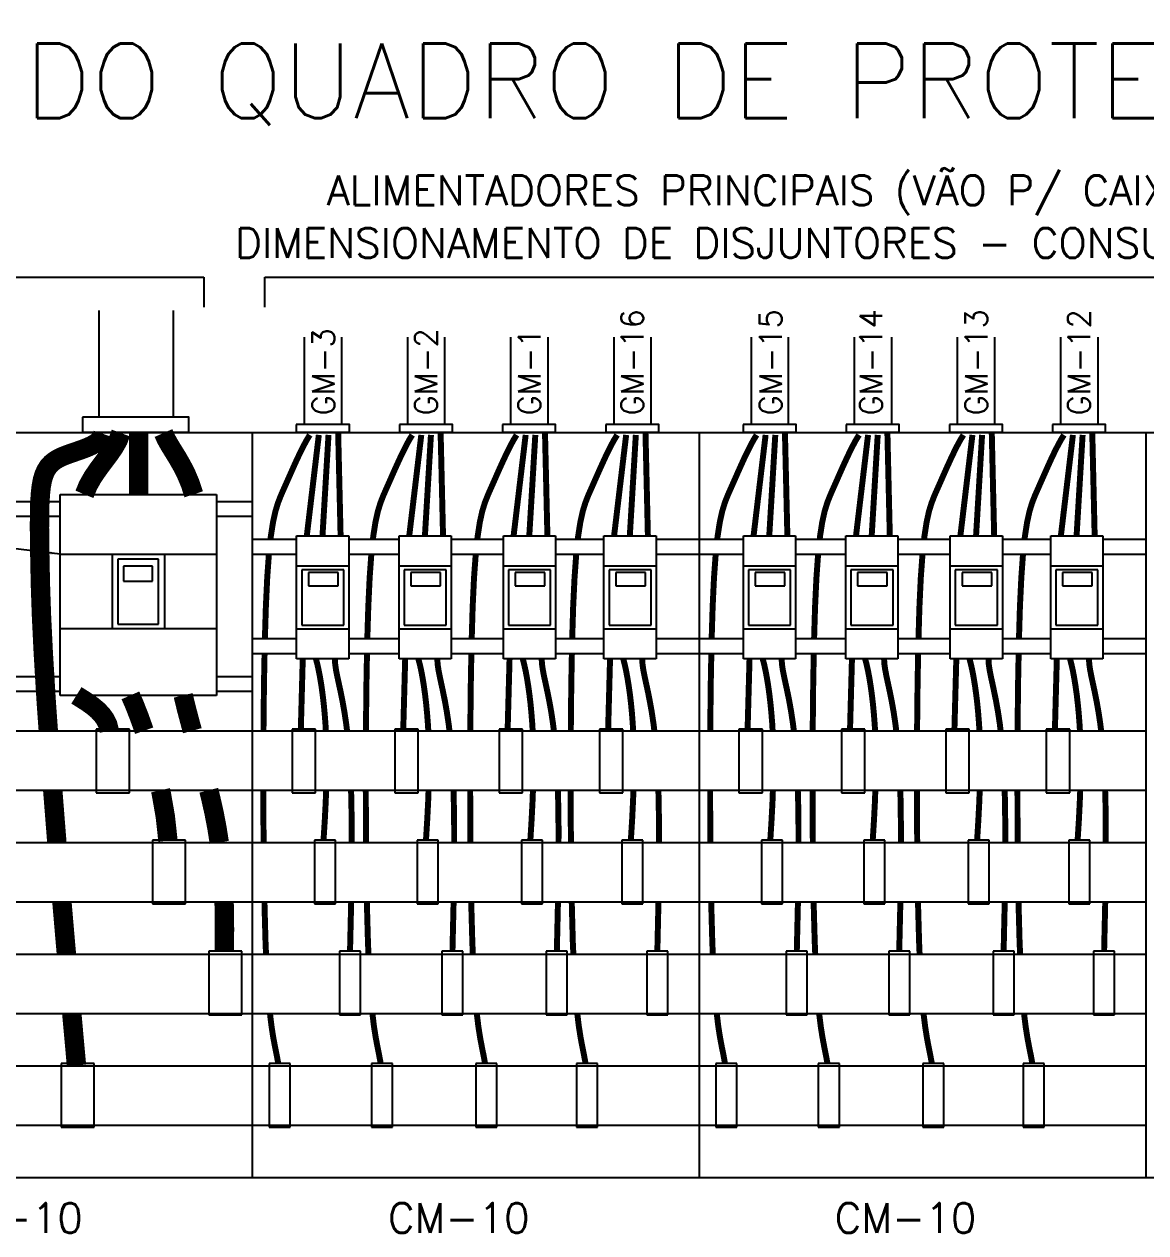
# Model space of a CAD drawing. Extents: x 0 to 15.6, y -12 to -6.1.
# Drawn here: x 6.163 to 9.929, y -10.148 to -6.089 of the extents above; entities that cross this region are included whole.
import ezdxf

# ---------------------------------------------------------------- set-up
doc = ezdxf.new("R2010")
doc.units = 0
doc.header["$LTSCALE"] = 0.5
doc.header["$MEASUREMENT"] = 0
doc.layers.add('DETALHES', color=4, linetype='CONTINUOUS')
doc.styles.add('ROMANS', font='romans')
doc.dimstyles.new('TEXTO', dxfattribs={"dimtxt": 0.1, "dimasz": 0.1, "dimexe": 0.18, "dimexo": 0.0625, "dimgap": 0.05, "dimtad": 1, "dimtih": 1, "dimtoh": 1, "dimdec": 4, "dimzin": 0, "dimtxsty": 'ROMANS', "dimcen": 0.09, "dimclrd": 1, "dimclre": 1, "dimclrt": 3, "dimazin": 3, "dimtfac": 1, "dimtdec": 4, "dimtofl": 0, "dimtmove": 0, "dimatfit": 3, "dimtolj": 1, "dimtzin": 0})

msp = doc.modelspace()

# ---------------------------------------------------------------- linework, layer by layer
at = {"layer": 'DETALHES', "color": 1}
for p, q in [((2.5121, -6.938), (6.7658, -6.938)), ((6.7658, -6.938), (6.7658, -7.0387)), ((6.9706, -6.938), (12.8789, -6.938)), ((6.9706, -7.0387), (6.9706, -6.938))]:
    msp.add_line(p, q, dxfattribs=at)
at = {"layer": 'DETALHES', "color": 2}
for p, q in [((6.4145, -7.4081), (6.4145, -7.05)), ((6.6645, -7.4081), (6.6645, -7.05)), ((7.1043, -7.4332), (7.1043, -7.1395)), ((7.2293, -7.4332), (7.2293, -7.1395)), ((7.4506, -7.4332), (7.4506, -7.1395)), ((7.5756, -7.4332), (7.5756, -7.1395)), ((7.7968, -7.4332), (7.7968, -7.1395)), ((7.9218, -7.4332), (7.9218, -7.1395)), ((8.1431, -7.4332), (8.1431, -7.1395)), ((8.2681, -7.4332), (8.2681, -7.1395)), ((8.6043, -7.4332), (8.6043, -7.1395)), ((8.7293, -7.4332), (8.7293, -7.1395)), ((8.9506, -7.4332), (8.9506, -7.1395)), ((9.0756, -7.4332), (9.0756, -7.1395)), ((9.2968, -7.4332), (9.2968, -7.1395)), ((9.4218, -7.4332), (9.4218, -7.1395)), ((9.6431, -7.4332), (9.6431, -7.1395)), ((9.7681, -7.4332), (9.7681, -7.1395)), ((6.0586, -7.6913), (6.2836, -7.6913)), ((6.8086, -7.6913), (6.9286, -7.6913)), ((6.0586, -7.7413), (6.2836, -7.7413)), ((6.8086, -7.7413), (6.9286, -7.7413)), ((6.9286, -7.8186), (7.0776, -7.8186)), ((7.2526, -7.8186), (7.4215, -7.8186)), ((7.5965, -7.8186), (7.7719, -7.8186)), ((7.9469, -7.8186), (8.1094, -7.8186)), ((8.2844, -7.8186), (8.4286, -7.8186)), ((8.4286, -7.8186), (8.5776, -7.8186)), ((8.7526, -7.8186), (8.9215, -7.8186)), ((9.0965, -7.8186), (9.2719, -7.8186)), ((9.4469, -7.8186), (9.6094, -7.8186)), ((9.7844, -7.8186), (9.9286, -7.8186)), ((6.2836, -7.8686), (6.8086, -7.8686)), ((6.4586, -7.8686), (6.4586, -8.1186)), ((6.6336, -7.8686), (6.6336, -8.1186)), ((6.9286, -7.8686), (7.0776, -7.8686)), ((7.2526, -7.8686), (7.4215, -7.8686)), ((7.5965, -7.8686), (7.7719, -7.8686)), ((7.9469, -7.8686), (8.1094, -7.8686)), ((8.2844, -7.8686), (8.4286, -7.8686)), ((8.4286, -7.8686), (8.5776, -7.8686)), ((8.7526, -7.8686), (8.9215, -7.8686)), ((9.0965, -7.8686), (9.2719, -7.8686)), ((9.4469, -7.8686), (9.6094, -7.8686)), ((9.7844, -7.8686), (9.9286, -7.8686)), ((6.4769, -7.8853), (6.4769, -8.1037)), ((6.6136, -7.8853), (6.4769, -7.8853)), ((6.4964, -7.9087), (6.4964, -7.9594)), ((6.5941, -7.9087), (6.4964, -7.9087)), ((6.5941, -7.9594), (6.5941, -7.9087)), ((6.6136, -8.1037), (6.6136, -7.8853)), ((7.0776, -7.9074), (7.2526, -7.9074)), ((7.4215, -7.9074), (7.5965, -7.9074)), ((7.7719, -7.9074), (7.9469, -7.9074)), ((8.1094, -7.9074), (8.2844, -7.9074)), ((8.5776, -7.9074), (8.7526, -7.9074)), ((8.9215, -7.9074), (9.0965, -7.9074)), ((9.2719, -7.9074), (9.4469, -7.9074)), ((9.6094, -7.9074), (9.7844, -7.9074)), ((7.0947, -7.9208), (7.0947, -8.1067)), ((7.2361, -7.9208), (7.0947, -7.9208)), ((7.1172, -7.9304), (7.1172, -7.9753)), ((7.2168, -7.9304), (7.1172, -7.9304)), ((7.2168, -7.9753), (7.2168, -7.9304)), ((7.2361, -8.1067), (7.2361, -7.9208)), ((7.58, -7.9208), (7.4386, -7.9208)), ((7.4386, -7.9208), (7.4386, -8.1067)), ((7.5607, -7.9304), (7.4611, -7.9304)), ((7.4611, -7.9304), (7.4611, -7.9753)), ((7.5607, -7.9753), (7.5607, -7.9304)), ((7.58, -8.1067), (7.58, -7.9208)), ((7.9304, -7.9208), (7.789, -7.9208)), ((7.789, -7.9208), (7.789, -8.1067)), ((7.9111, -7.9304), (7.8115, -7.9304)), ((7.8115, -7.9304), (7.8115, -7.9753)), ((7.9111, -7.9753), (7.9111, -7.9304)), ((7.9304, -8.1067), (7.9304, -7.9208)), ((8.2678, -7.9208), (8.1265, -7.9208)), ((8.1265, -7.9208), (8.1265, -8.1067)), ((8.2486, -7.9304), (8.149, -7.9304)), ((8.149, -7.9304), (8.149, -7.9753)), ((8.2486, -7.9753), (8.2486, -7.9304)), ((8.2678, -8.1067), (8.2678, -7.9208)), ((8.5947, -7.9208), (8.5947, -8.1067)), ((8.7361, -7.9208), (8.5947, -7.9208)), ((8.6172, -7.9304), (8.6172, -7.9753)), ((8.7168, -7.9304), (8.6172, -7.9304)), ((8.7168, -7.9753), (8.7168, -7.9304)), ((8.7361, -8.1067), (8.7361, -7.9208)), ((8.9386, -7.9208), (8.9386, -8.1067)), ((9.08, -7.9208), (8.9386, -7.9208)), ((8.9611, -7.9304), (8.9611, -7.9753)), ((9.0607, -7.9304), (8.9611, -7.9304)), ((9.0607, -7.9753), (9.0607, -7.9304)), ((9.08, -8.1067), (9.08, -7.9208)), ((9.289, -7.9208), (9.289, -8.1067)), ((9.4304, -7.9208), (9.289, -7.9208)), ((9.3115, -7.9304), (9.3115, -7.9753)), ((9.4111, -7.9304), (9.3115, -7.9304)), ((9.4111, -7.9753), (9.4111, -7.9304)), ((9.4304, -8.1067), (9.4304, -7.9208)), ((9.7678, -7.9208), (9.6265, -7.9208)), ((9.6265, -7.9208), (9.6265, -8.1067)), ((9.7486, -7.9304), (9.649, -7.9304)), ((9.649, -7.9304), (9.649, -7.9753)), ((9.7486, -7.9753), (9.7486, -7.9304)), ((9.7678, -8.1067), (9.7678, -7.9208)), ((6.4964, -7.9594), (6.5941, -7.9594)), ((7.1172, -7.9753), (7.2168, -7.9753)), ((7.4611, -7.9753), (7.5607, -7.9753)), ((7.8115, -7.9753), (7.9111, -7.9753)), ((8.149, -7.9753), (8.2486, -7.9753)), ((8.6172, -7.9753), (8.7168, -7.9753)), ((8.9611, -7.9753), (9.0607, -7.9753)), ((9.3115, -7.9753), (9.4111, -7.9753)), ((9.649, -7.9753), (9.7486, -7.9753)), ((6.4769, -8.1037), (6.6136, -8.1037)), ((7.0947, -8.1067), (7.2361, -8.1067)), ((7.4386, -8.1067), (7.58, -8.1067)), ((7.789, -8.1067), (7.9304, -8.1067)), ((8.1265, -8.1067), (8.2678, -8.1067)), ((8.5947, -8.1067), (8.7361, -8.1067)), ((8.9386, -8.1067), (9.08, -8.1067)), ((9.289, -8.1067), (9.4304, -8.1067)), ((9.6265, -8.1067), (9.7678, -8.1067)), ((6.2836, -8.1186), (6.8086, -8.1186)), ((6.9286, -8.1516), (7.0776, -8.1516)), ((7.2526, -8.1199), (7.0776, -8.1199)), ((7.2526, -8.1516), (7.4215, -8.1516)), ((7.5965, -8.1199), (7.4215, -8.1199)), ((7.5965, -8.1516), (7.7719, -8.1516)), ((7.9469, -8.1199), (7.7719, -8.1199)), ((7.9469, -8.1516), (8.1094, -8.1516)), ((8.2844, -8.1199), (8.1094, -8.1199)), ((8.2844, -8.1516), (8.4286, -8.1516)), ((8.4286, -8.1516), (8.5776, -8.1516)), ((8.7526, -8.1199), (8.5776, -8.1199)), ((8.7526, -8.1516), (8.9215, -8.1516)), ((9.0965, -8.1199), (8.9215, -8.1199)), ((9.0965, -8.1516), (9.2719, -8.1516)), ((9.4469, -8.1199), (9.2719, -8.1199)), ((9.4469, -8.1516), (9.6094, -8.1516)), ((9.7844, -8.1199), (9.6094, -8.1199)), ((9.7844, -8.1516), (9.9286, -8.1516)), ((6.9286, -8.2016), (7.0776, -8.2016)), ((7.2526, -8.2016), (7.4215, -8.2016)), ((7.5965, -8.2016), (7.7719, -8.2016)), ((7.9469, -8.2016), (8.1094, -8.2016)), ((8.2844, -8.2016), (8.4286, -8.2016)), ((8.4286, -8.2016), (8.5776, -8.2016)), ((8.7526, -8.2016), (8.9215, -8.2016)), ((9.0965, -8.2016), (9.2719, -8.2016)), ((9.4469, -8.2016), (9.6094, -8.2016)), ((9.7844, -8.2016), (9.9286, -8.2016)), ((6.0586, -8.2789), (6.2836, -8.2789)), ((6.8086, -8.2789), (6.9286, -8.2789)), ((6.0586, -8.3289), (6.2836, -8.3289)), ((6.8086, -8.3289), (6.9286, -8.3289)), ((5.4286, -8.4614), (6.9286, -8.4614)), ((6.9286, -8.4614), (8.4286, -8.4614)), ((8.4286, -8.4614), (9.9286, -8.4614)), ((5.4286, -8.6614), (6.9286, -8.6614)), ((6.9286, -8.6614), (8.4286, -8.6614)), ((8.4286, -8.6614), (9.9286, -8.6614)), ((5.4286, -8.8364), (6.9286, -8.8364)), ((6.9286, -8.8364), (8.4286, -8.8364)), ((8.4286, -8.8364), (9.9286, -8.8364)), ((5.4286, -9.0364), (6.9286, -9.0364)), ((6.9286, -9.0364), (8.4286, -9.0364)), ((8.4286, -9.0364), (9.9286, -9.0364)), ((5.4286, -9.2114), (6.9286, -9.2114)), ((6.9286, -9.2114), (8.4286, -9.2114)), ((8.4286, -9.2114), (9.9286, -9.2114)), ((5.4286, -9.4114), (6.9286, -9.4114)), ((6.9286, -9.4114), (8.4286, -9.4114)), ((8.4286, -9.4114), (9.9286, -9.4114)), ((5.4286, -9.5864), (6.9286, -9.5864)), ((6.9286, -9.5864), (8.4286, -9.5864)), ((8.4286, -9.5864), (9.9286, -9.5864)), ((5.4286, -9.7864), (6.9286, -9.7864)), ((6.9286, -9.7864), (8.4286, -9.7864)), ((8.4286, -9.7864), (9.9286, -9.7864))]:
    msp.add_line(p, q, dxfattribs=at)
at = {"layer": 'DETALHES', "color": 4}
for p, q in [((12.9286, -7.4614), (3.9286, -7.4614)), ((6.9286, -7.4614), (6.9286, -9.9614)), ((8.4286, -7.4614), (8.4286, -9.9614)), ((9.9286, -7.4614), (9.9286, -9.9614)), ((6.2836, -7.6686), (6.8086, -7.6686)), ((6.2836, -8.3436), (6.2836, -7.6686)), ((6.8086, -7.6686), (6.8086, -8.3436)), ((7.0776, -8.2199), (7.0776, -7.8074)), ((7.0776, -7.8074), (7.2526, -7.8074)), ((7.2526, -7.8074), (7.2526, -8.2199)), ((7.4215, -7.8074), (7.5965, -7.8074)), ((7.4215, -8.2199), (7.4215, -7.8074)), ((7.5965, -7.8074), (7.5965, -8.2199)), ((7.7719, -7.8074), (7.9469, -7.8074)), ((7.7719, -8.2199), (7.7719, -7.8074)), ((7.9469, -7.8074), (7.9469, -8.2199)), ((8.1094, -7.8074), (8.2844, -7.8074)), ((8.1094, -8.2199), (8.1094, -7.8074)), ((8.2844, -7.8074), (8.2844, -8.2199)), ((8.5776, -7.8074), (8.7526, -7.8074)), ((8.5776, -8.2199), (8.5776, -7.8074)), ((8.7526, -7.8074), (8.7526, -8.2199)), ((8.9215, -8.2199), (8.9215, -7.8074)), ((8.9215, -7.8074), (9.0965, -7.8074)), ((9.0965, -7.8074), (9.0965, -8.2199)), ((9.2719, -8.2199), (9.2719, -7.8074)), ((9.2719, -7.8074), (9.4469, -7.8074)), ((9.4469, -7.8074), (9.4469, -8.2199)), ((9.6094, -7.8074), (9.7844, -7.8074)), ((9.6094, -8.2199), (9.6094, -7.8074)), ((9.7844, -7.8074), (9.7844, -8.2199)), ((7.2526, -8.2199), (7.0776, -8.2199)), ((7.5965, -8.2199), (7.4215, -8.2199)), ((7.9469, -8.2199), (7.7719, -8.2199)), ((8.2844, -8.2199), (8.1094, -8.2199)), ((8.7526, -8.2199), (8.5776, -8.2199)), ((9.0965, -8.2199), (8.9215, -8.2199)), ((9.4469, -8.2199), (9.2719, -8.2199)), ((9.7844, -8.2199), (9.6094, -8.2199)), ((6.8086, -8.3436), (6.2836, -8.3436)), ((6.5159, -8.456), (6.4047, -8.456)), ((6.4047, -8.456), (6.4047, -8.6698)), ((6.5159, -8.6698), (6.5159, -8.456)), ((7.0627, -8.456), (7.0627, -8.6698)), ((7.1414, -8.456), (7.0627, -8.456)), ((7.1414, -8.6698), (7.1414, -8.456)), ((7.4854, -8.456), (7.4067, -8.456)), ((7.4067, -8.456), (7.4067, -8.6698)), ((7.4854, -8.6698), (7.4854, -8.456)), ((7.7571, -8.456), (7.7571, -8.6698)), ((7.8358, -8.456), (7.7571, -8.456)), ((7.8358, -8.6698), (7.8358, -8.456)), ((8.0945, -8.456), (8.0945, -8.6698)), ((8.1732, -8.456), (8.0945, -8.456)), ((8.1732, -8.6698), (8.1732, -8.456)), ((8.5627, -8.456), (8.5627, -8.6698)), ((8.6414, -8.456), (8.5627, -8.456)), ((8.6414, -8.6698), (8.6414, -8.456)), ((8.9854, -8.456), (8.9067, -8.456)), ((8.9067, -8.456), (8.9067, -8.6698)), ((8.9854, -8.6698), (8.9854, -8.456)), ((9.3358, -8.456), (9.2571, -8.456)), ((9.2571, -8.456), (9.2571, -8.6698)), ((9.3358, -8.6698), (9.3358, -8.456)), ((9.6732, -8.456), (9.5945, -8.456)), ((9.5945, -8.456), (9.5945, -8.6698)), ((9.6732, -8.6698), (9.6732, -8.456)), ((6.4047, -8.6698), (6.5159, -8.6698)), ((7.0627, -8.6698), (7.1414, -8.6698)), ((7.4067, -8.6698), (7.4854, -8.6698)), ((7.7571, -8.6698), (7.8358, -8.6698)), ((8.0945, -8.6698), (8.1732, -8.6698)), ((8.5627, -8.6698), (8.6414, -8.6698)), ((8.9067, -8.6698), (8.9854, -8.6698)), ((9.2571, -8.6698), (9.3358, -8.6698)), ((9.5945, -8.6698), (9.6732, -8.6698)), ((6.7049, -8.8288), (6.5937, -8.8288)), ((6.5937, -8.8288), (6.5937, -9.0426)), ((6.7049, -9.0426), (6.7049, -8.8288)), ((7.138, -8.8288), (7.138, -9.0426)), ((7.2086, -8.8288), (7.138, -8.8288)), ((7.2086, -9.0426), (7.2086, -8.8288)), ((7.4819, -8.8288), (7.4819, -9.0426)), ((7.5525, -8.8288), (7.4819, -8.8288)), ((7.5525, -9.0426), (7.5525, -8.8288)), ((7.9029, -8.8288), (7.8323, -8.8288)), ((7.8323, -8.8288), (7.8323, -9.0426)), ((7.9029, -9.0426), (7.9029, -8.8288)), ((8.1698, -8.8288), (8.1698, -9.0426)), ((8.2404, -8.8288), (8.1698, -8.8288)), ((8.2404, -9.0426), (8.2404, -8.8288)), ((8.638, -8.8288), (8.638, -9.0426)), ((8.7086, -8.8288), (8.638, -8.8288)), ((8.7086, -9.0426), (8.7086, -8.8288)), ((8.9819, -8.8288), (8.9819, -9.0426)), ((9.0525, -8.8288), (8.9819, -8.8288)), ((9.0525, -9.0426), (9.0525, -8.8288)), ((9.4029, -8.8288), (9.3323, -8.8288)), ((9.3323, -8.8288), (9.3323, -9.0426)), ((9.4029, -9.0426), (9.4029, -8.8288)), ((9.7404, -8.8288), (9.6698, -8.8288)), ((9.6698, -8.8288), (9.6698, -9.0426)), ((9.7404, -9.0426), (9.7404, -8.8288)), ((6.5937, -9.0426), (6.7049, -9.0426)), ((7.138, -9.0426), (7.2086, -9.0426)), ((7.4819, -9.0426), (7.5525, -9.0426)), ((7.8323, -9.0426), (7.9029, -9.0426)), ((8.1698, -9.0426), (8.2404, -9.0426)), ((8.638, -9.0426), (8.7086, -9.0426)), ((8.9819, -9.0426), (9.0525, -9.0426)), ((9.3323, -9.0426), (9.4029, -9.0426)), ((9.6698, -9.0426), (9.7404, -9.0426)), ((6.8939, -9.2016), (6.7827, -9.2016)), ((6.7827, -9.2016), (6.7827, -9.4154)), ((6.8939, -9.4154), (6.8939, -9.2016)), ((7.292, -9.2016), (7.2214, -9.2016)), ((7.2214, -9.2016), (7.2214, -9.4154)), ((7.292, -9.4154), (7.292, -9.2016)), ((7.6359, -9.2016), (7.5653, -9.2016)), ((7.5653, -9.2016), (7.5653, -9.4154)), ((7.6359, -9.4154), (7.6359, -9.2016)), ((7.9863, -9.2016), (7.9157, -9.2016)), ((7.9157, -9.2016), (7.9157, -9.4154)), ((7.9863, -9.4154), (7.9863, -9.2016)), ((8.3238, -9.2016), (8.2532, -9.2016)), ((8.2532, -9.2016), (8.2532, -9.4154)), ((8.3238, -9.4154), (8.3238, -9.2016)), ((8.792, -9.2016), (8.7214, -9.2016)), ((8.7214, -9.2016), (8.7214, -9.4154)), ((8.792, -9.4154), (8.792, -9.2016)), ((9.1359, -9.2016), (9.0653, -9.2016)), ((9.0653, -9.2016), (9.0653, -9.4154)), ((9.1359, -9.4154), (9.1359, -9.2016)), ((9.4863, -9.2016), (9.4157, -9.2016)), ((9.4157, -9.2016), (9.4157, -9.4154)), ((9.4863, -9.4154), (9.4863, -9.2016)), ((9.8238, -9.2016), (9.7532, -9.2016)), ((9.7532, -9.2016), (9.7532, -9.4154)), ((9.8238, -9.4154), (9.8238, -9.2016)), ((6.7827, -9.4154), (6.8939, -9.4154)), ((7.2214, -9.4154), (7.292, -9.4154)), ((7.5653, -9.4154), (7.6359, -9.4154)), ((7.9157, -9.4154), (7.9863, -9.4154)), ((8.2532, -9.4154), (8.3238, -9.4154)), ((8.7214, -9.4154), (8.792, -9.4154)), ((9.0653, -9.4154), (9.1359, -9.4154)), ((9.4157, -9.4154), (9.4863, -9.4154)), ((9.7532, -9.4154), (9.8238, -9.4154)), ((6.2865, -9.5791), (6.2865, -9.7929)), ((6.3977, -9.5791), (6.2865, -9.5791)), ((6.3977, -9.7929), (6.3977, -9.5791)), ((7.0558, -9.5791), (6.9852, -9.5791)), ((6.9852, -9.5791), (6.9852, -9.7929)), ((7.0558, -9.7929), (7.0558, -9.5791)), ((7.3997, -9.5791), (7.3291, -9.5791)), ((7.3291, -9.5791), (7.3291, -9.7929)), ((7.3997, -9.7929), (7.3997, -9.5791)), ((7.7502, -9.5791), (7.6796, -9.5791)), ((7.6796, -9.5791), (7.6796, -9.7929)), ((7.7502, -9.7929), (7.7502, -9.5791)), ((8.0876, -9.5791), (8.017, -9.5791)), ((8.017, -9.5791), (8.017, -9.7929)), ((8.0876, -9.7929), (8.0876, -9.5791)), ((8.5558, -9.5791), (8.4852, -9.5791)), ((8.4852, -9.5791), (8.4852, -9.7929)), ((8.5558, -9.7929), (8.5558, -9.5791)), ((8.8291, -9.5791), (8.8291, -9.7929)), ((8.8997, -9.5791), (8.8291, -9.5791)), ((8.8997, -9.7929), (8.8997, -9.5791)), ((9.1796, -9.5791), (9.1796, -9.7929)), ((9.2502, -9.5791), (9.1796, -9.5791)), ((9.2502, -9.7929), (9.2502, -9.5791)), ((9.517, -9.5791), (9.517, -9.7929)), ((9.5876, -9.5791), (9.517, -9.5791)), ((9.5876, -9.7929), (9.5876, -9.5791)), ((6.2865, -9.7929), (6.3977, -9.7929)), ((6.9852, -9.7929), (7.0558, -9.7929)), ((7.3291, -9.7929), (7.3997, -9.7929)), ((7.6796, -9.7929), (7.7502, -9.7929)), ((8.017, -9.7929), (8.0876, -9.7929)), ((8.4852, -9.7929), (8.5558, -9.7929)), ((8.8291, -9.7929), (8.8997, -9.7929)), ((9.1796, -9.7929), (9.2502, -9.7929)), ((9.517, -9.7929), (9.5876, -9.7929)), ((3.9286, -9.9614), (12.9286, -9.9614))]:
    msp.add_line(p, q, dxfattribs=at)
at = {"layer": 'DETALHES', "color": 2}
for points in [[(6.359, -7.4081), (6.359, -7.4583), (6.7152, -7.4583), (6.7152, -7.4081)], [(7.0765, -7.4332), (7.0765, -7.4583), (7.2546, -7.4583), (7.2546, -7.4332)], [(7.4228, -7.4332), (7.4228, -7.4583), (7.6009, -7.4583), (7.6009, -7.4332)], [(7.769, -7.4332), (7.769, -7.4583), (7.9471, -7.4583), (7.9471, -7.4332)], [(8.1153, -7.4332), (8.1153, -7.4583), (8.2934, -7.4583), (8.2934, -7.4332)], [(8.5765, -7.4332), (8.5765, -7.4583), (8.7546, -7.4583), (8.7546, -7.4332)], [(8.9228, -7.4332), (8.9228, -7.4583), (9.1009, -7.4583), (9.1009, -7.4332)], [(9.269, -7.4332), (9.269, -7.4583), (9.4471, -7.4583), (9.4471, -7.4332)], [(9.6153, -7.4332), (9.6153, -7.4583), (9.7934, -7.4583), (9.7934, -7.4332)]]:
    msp.add_lwpolyline(points, close=True, dxfattribs=at)
for points, const_width in [([(6.4272, -7.4645), (6.4232, -7.4762), (6.415, -7.4865), (6.4033, -7.4957), (6.3889, -7.5038), (6.3726, -7.511), (6.3553, -7.5176), (6.3376, -7.5237), (6.3205, -7.5296), (6.3045, -7.5353), (6.2898, -7.5412), (6.2764, -7.5477), (6.2644, -7.5551), (6.2537, -7.5638), (6.2443, -7.5741), (6.2363, -7.5864), (6.2296, -7.6011), (6.2243, -7.6185), (6.2203, -7.6396), (6.2173, -7.6654), (6.2154, -7.6969), (6.2144, -7.7351), (6.2142, -7.7811), (6.2147, -7.8358), (6.2158, -7.9003), (6.2175, -7.9768), (6.2208, -8.0734), (6.2269, -8.199), (6.2368, -8.363), (6.2438, -8.4614)], 0.065), ([(6.4873, -7.4617), (6.4782, -7.4862), (6.4647, -7.5101), (6.4483, -7.5339), (6.4301, -7.5581), (6.4114, -7.5832), (6.3934, -7.6094), (6.3775, -7.6375), (6.365, -7.6676)], 0.065), ([(6.5467, -7.4617), (6.5467, -7.6676)], 0.065), ([(6.6306, -7.4617), (6.6388, -7.4804), (6.6498, -7.5003), (6.6629, -7.5217), (6.6773, -7.545), (6.6922, -7.5709), (6.7067, -7.5996), (6.7203, -7.6317), (6.7319, -7.6676)], 0.065), ([(6.9898, -7.8186), (6.9909, -7.8085), (6.9983, -7.7611), (7.0064, -7.7245), (7.0152, -7.6957), (7.0247, -7.6714), (7.0348, -7.6486), (7.0454, -7.6248), (7.0563, -7.6), (7.0675, -7.5749), (7.0787, -7.5502), (7.09, -7.5265), (7.101, -7.5045), (7.1117, -7.4848), (7.1219, -7.4682)], 0.02), ([(7.1116, -7.808), (7.1521, -7.468)], 0.02), ([(7.1643, -7.808), (7.1846, -7.468)], 0.02), ([(7.2252, -7.808), (7.217, -7.4599)], 0.02), ([(7.3338, -7.8186), (7.3348, -7.8085), (7.3422, -7.7611), (7.3503, -7.7245), (7.3592, -7.6957), (7.3687, -7.6714), (7.3787, -7.6486), (7.3893, -7.6248), (7.4002, -7.6), (7.4114, -7.5749), (7.4227, -7.5502), (7.4339, -7.5265), (7.4449, -7.5045), (7.4556, -7.4848), (7.4658, -7.4682)], 0.02), ([(7.4555, -7.808), (7.4961, -7.468)], 0.02), ([(7.5082, -7.808), (7.5285, -7.468)], 0.02), ([(7.5691, -7.808), (7.561, -7.4599)], 0.02), ([(7.6842, -7.8186), (7.6853, -7.8085), (7.6926, -7.7611), (7.7007, -7.7245), (7.7096, -7.6957), (7.7191, -7.6714), (7.7291, -7.6486), (7.7397, -7.6248), (7.7506, -7.6), (7.7618, -7.5749), (7.7731, -7.5502), (7.7843, -7.5265), (7.7953, -7.5045), (7.806, -7.4848), (7.8162, -7.4682)], 0.02), ([(7.8059, -7.808), (7.8465, -7.468)], 0.02), ([(7.8586, -7.808), (7.8789, -7.468)], 0.02), ([(7.9195, -7.808), (7.9114, -7.4599)], 0.02), ([(8.0216, -7.8186), (8.0227, -7.8085), (8.0301, -7.7611), (8.0382, -7.7245), (8.047, -7.6957), (8.0565, -7.6714), (8.0666, -7.6486), (8.0771, -7.6248), (8.0881, -7.6), (8.0993, -7.5749), (8.1105, -7.5502), (8.1217, -7.5265), (8.1328, -7.5045), (8.1435, -7.4848), (8.1537, -7.4682)], 0.02), ([(8.1433, -7.808), (8.1839, -7.468)], 0.02), ([(8.1961, -7.808), (8.2164, -7.468)], 0.02), ([(8.2569, -7.808), (8.2488, -7.4599)], 0.02), ([(8.4898, -7.8186), (8.4909, -7.8085), (8.4983, -7.7611), (8.5064, -7.7245), (8.5152, -7.6957), (8.5247, -7.6714), (8.5348, -7.6486), (8.5454, -7.6248), (8.5563, -7.6), (8.5675, -7.5749), (8.5787, -7.5502), (8.59, -7.5265), (8.601, -7.5045), (8.6117, -7.4848), (8.6219, -7.4682)], 0.02), ([(8.6116, -7.808), (8.6521, -7.468)], 0.02), ([(8.6643, -7.808), (8.6846, -7.468)], 0.02), ([(8.7252, -7.808), (8.717, -7.4599)], 0.02), ([(8.8338, -7.8186), (8.8348, -7.8085), (8.8422, -7.7611), (8.8503, -7.7245), (8.8592, -7.6957), (8.8687, -7.6714), (8.8787, -7.6486), (8.8893, -7.6248), (8.9002, -7.6), (8.9114, -7.5749), (8.9227, -7.5502), (8.9339, -7.5265), (8.9449, -7.5045), (8.9556, -7.4848), (8.9658, -7.4682)], 0.02), ([(8.9555, -7.808), (8.9961, -7.468)], 0.02), ([(9.0082, -7.808), (9.0285, -7.468)], 0.02), ([(9.0691, -7.808), (9.061, -7.4599)], 0.02), ([(9.1842, -7.8186), (9.1853, -7.8085), (9.1926, -7.7611), (9.2007, -7.7245), (9.2096, -7.6957), (9.2191, -7.6714), (9.2291, -7.6486), (9.2397, -7.6248), (9.2506, -7.6), (9.2618, -7.5749), (9.2731, -7.5502), (9.2843, -7.5265), (9.2953, -7.5045), (9.306, -7.4848), (9.3162, -7.4682)], 0.02), ([(9.3059, -7.808), (9.3465, -7.468)], 0.02), ([(9.3586, -7.808), (9.3789, -7.468)], 0.02), ([(9.4195, -7.808), (9.4114, -7.4599)], 0.02), ([(9.5216, -7.8186), (9.5227, -7.8085), (9.5301, -7.7611), (9.5382, -7.7245), (9.547, -7.6957), (9.5565, -7.6714), (9.5666, -7.6486), (9.5771, -7.6248), (9.5881, -7.6), (9.5993, -7.5749), (9.6105, -7.5502), (9.6217, -7.5265), (9.6328, -7.5045), (9.6435, -7.4848), (9.6537, -7.4682)], 0.02), ([(9.6433, -7.808), (9.6839, -7.468)], 0.02), ([(9.6961, -7.808), (9.7164, -7.468)], 0.02), ([(9.7569, -7.808), (9.7488, -7.4599)], 0.02), ([(6.971, -8.1516), (6.9742, -8.0468), (6.9788, -7.9482), (6.9844, -7.8698), (6.9845, -7.8686)], 0.02), ([(7.3149, -8.1516), (7.3181, -8.0468), (7.3227, -7.9482), (7.3283, -7.8698), (7.3285, -7.8686)], 0.02), ([(7.6654, -8.1516), (7.6685, -8.0468), (7.6731, -7.9482), (7.6788, -7.8698), (7.6789, -7.8686)], 0.02), ([(8.0028, -8.1516), (8.0059, -8.0468), (8.0106, -7.9482), (8.0162, -7.8698), (8.0163, -7.8686)], 0.02), ([(8.471, -8.1516), (8.4742, -8.0468), (8.4788, -7.9482), (8.4844, -7.8698), (8.4845, -7.8686)], 0.02), ([(8.8149, -8.1516), (8.8181, -8.0468), (8.8227, -7.9482), (8.8283, -7.8698), (8.8285, -7.8686)], 0.02), ([(9.1654, -8.1516), (9.1685, -8.0468), (9.1731, -7.9482), (9.1788, -7.8698), (9.1789, -7.8686)], 0.02), ([(9.5028, -8.1516), (9.5059, -8.0468), (9.5106, -7.9482), (9.5162, -7.8698), (9.5163, -7.8686)], 0.02), ([(6.9663, -8.4614), (6.9663, -8.4544), (6.9679, -8.305), (6.9699, -8.2016)], 0.02), ([(7.3102, -8.4614), (7.3103, -8.4544), (7.3119, -8.305), (7.3138, -8.2016)], 0.02), ([(7.6607, -8.4614), (7.6607, -8.4544), (7.6623, -8.305), (7.6642, -8.2016)], 0.02), ([(7.9981, -8.4614), (7.9981, -8.4544), (7.9997, -8.305), (8.0017, -8.2016)], 0.02), ([(8.4663, -8.4614), (8.4663, -8.4544), (8.4679, -8.305), (8.4699, -8.2016)], 0.02), ([(8.8102, -8.4614), (8.8103, -8.4544), (8.8119, -8.305), (8.8138, -8.2016)], 0.02), ([(9.1607, -8.4614), (9.1607, -8.4544), (9.1623, -8.305), (9.1642, -8.2016)], 0.02), ([(9.4981, -8.4614), (9.4981, -8.4544), (9.4997, -8.305), (9.5017, -8.2016)], 0.02), ([(7.0917, -8.455), (7.0981, -8.2205)], 0.02), ([(7.1756, -8.4614), (7.1743, -8.4375), (7.1716, -8.4032), (7.1684, -8.3704), (7.1648, -8.3395), (7.1608, -8.3106), (7.1565, -8.2841), (7.1519, -8.26), (7.1473, -8.2388), (7.1425, -8.2205)], 0.02), ([(7.2468, -8.4614), (7.2441, -8.4391), (7.2379, -8.3979), (7.2315, -8.3618), (7.2251, -8.3301), (7.2191, -8.3025), (7.2139, -8.2783), (7.2097, -8.2569), (7.207, -8.2379), (7.206, -8.2205)], 0.02), ([(7.4356, -8.455), (7.442, -8.2205)], 0.02), ([(7.5196, -8.4614), (7.5182, -8.4375), (7.5155, -8.4032), (7.5123, -8.3704), (7.5087, -8.3395), (7.5047, -8.3106), (7.5004, -8.2841), (7.4959, -8.26), (7.4912, -8.2388), (7.4864, -8.2205)], 0.02), ([(7.5907, -8.4614), (7.588, -8.4391), (7.5818, -8.3979), (7.5754, -8.3618), (7.569, -8.3301), (7.563, -8.3025), (7.5578, -8.2783), (7.5537, -8.2569), (7.5509, -8.2379), (7.5499, -8.2205)], 0.02), ([(7.7861, -8.455), (7.7924, -8.2205)], 0.02), ([(7.87, -8.4614), (7.8686, -8.4375), (7.8659, -8.4032), (7.8628, -8.3704), (7.8591, -8.3395), (7.8551, -8.3106), (7.8508, -8.2841), (7.8463, -8.26), (7.8416, -8.2388), (7.8369, -8.2205)], 0.02), ([(7.9411, -8.4614), (7.9385, -8.4391), (7.9323, -8.3979), (7.9258, -8.3618), (7.9194, -8.3301), (7.9135, -8.3025), (7.9082, -8.2783), (7.9041, -8.2569), (7.9013, -8.2379), (7.9004, -8.2205)], 0.02), ([(8.1235, -8.455), (8.1298, -8.2205)], 0.02), ([(8.2074, -8.4614), (8.206, -8.4375), (8.2034, -8.4032), (8.2002, -8.3704), (8.1966, -8.3395), (8.1925, -8.3106), (8.1882, -8.2841), (8.1837, -8.26), (8.179, -8.2388), (8.1743, -8.2205)], 0.02), ([(8.2785, -8.4614), (8.2759, -8.4391), (8.2697, -8.3979), (8.2632, -8.3618), (8.2569, -8.3301), (8.2509, -8.3025), (8.2457, -8.2783), (8.2415, -8.2569), (8.2388, -8.2379), (8.2378, -8.2205)], 0.02), ([(8.5917, -8.455), (8.5981, -8.2205)], 0.02), ([(8.6756, -8.4614), (8.6743, -8.4375), (8.6716, -8.4032), (8.6684, -8.3704), (8.6648, -8.3395), (8.6608, -8.3106), (8.6565, -8.2841), (8.6519, -8.26), (8.6473, -8.2388), (8.6425, -8.2205)], 0.02), ([(8.7468, -8.4614), (8.7441, -8.4391), (8.7379, -8.3979), (8.7315, -8.3618), (8.7251, -8.3301), (8.7191, -8.3025), (8.7139, -8.2783), (8.7097, -8.2569), (8.707, -8.2379), (8.706, -8.2205)], 0.02), ([(8.9356, -8.455), (8.942, -8.2205)], 0.02), ([(9.0196, -8.4614), (9.0182, -8.4375), (9.0155, -8.4032), (9.0123, -8.3704), (9.0087, -8.3395), (9.0047, -8.3106), (9.0004, -8.2841), (8.9959, -8.26), (8.9912, -8.2388), (8.9864, -8.2205)], 0.02), ([(9.0907, -8.4614), (9.088, -8.4391), (9.0818, -8.3979), (9.0754, -8.3618), (9.069, -8.3301), (9.063, -8.3025), (9.0578, -8.2783), (9.0537, -8.2569), (9.0509, -8.2379), (9.0499, -8.2205)], 0.02), ([(9.2861, -8.455), (9.2924, -8.2205)], 0.02), ([(9.37, -8.4614), (9.3686, -8.4375), (9.3659, -8.4032), (9.3628, -8.3704), (9.3591, -8.3395), (9.3551, -8.3106), (9.3508, -8.2841), (9.3463, -8.26), (9.3416, -8.2388), (9.3369, -8.2205)], 0.02), ([(9.4411, -8.4614), (9.4385, -8.4391), (9.4323, -8.3979), (9.4258, -8.3618), (9.4194, -8.3301), (9.4135, -8.3025), (9.4082, -8.2783), (9.4041, -8.2569), (9.4013, -8.2379), (9.4004, -8.2205)], 0.02), ([(9.6235, -8.455), (9.6298, -8.2205)], 0.02), ([(9.7074, -8.4614), (9.706, -8.4375), (9.7034, -8.4032), (9.7002, -8.3704), (9.6966, -8.3395), (9.6925, -8.3106), (9.6882, -8.2841), (9.6837, -8.26), (9.679, -8.2388), (9.6743, -8.2205)], 0.02), ([(9.7785, -8.4614), (9.7759, -8.4391), (9.7697, -8.3979), (9.7632, -8.3618), (9.7569, -8.3301), (9.7509, -8.3025), (9.7457, -8.2783), (9.7415, -8.2569), (9.7388, -8.2379), (9.7378, -8.2205)], 0.02), ([(6.3382, -8.3427), (6.3573, -8.3545), (6.3759, -8.3666), (6.3935, -8.3793), (6.4096, -8.3928), (6.4236, -8.4074), (6.4351, -8.4234), (6.4436, -8.4411), (6.4485, -8.4607)], 0.065), ([(6.5194, -8.3427), (6.5321, -8.3717), (6.5485, -8.4134), (6.5657, -8.4614)], 0.065), ([(6.6967, -8.3427), (6.7079, -8.389), (6.7205, -8.4365), (6.7274, -8.4614)], 0.065), ([(6.2587, -8.6614), (6.2725, -8.8364)], 0.065), ([(6.6207, -8.6614), (6.623, -8.6713), (6.6367, -8.7499), (6.6455, -8.8305)], 0.065), ([(6.7826, -8.6614), (6.7886, -8.6852), (6.8001, -8.7361), (6.8099, -8.7871), (6.8177, -8.8364)], 0.065), ([(6.9668, -8.8364), (6.9661, -8.7647), (6.9659, -8.6614)], 0.02), ([(7.1679, -8.8287), (7.1721, -8.7612), (7.1752, -8.7006), (7.1766, -8.6614)], 0.02), ([(7.2625, -8.8364), (7.2626, -8.7859), (7.2612, -8.689), (7.2602, -8.6614)], 0.02), ([(7.3107, -8.8364), (7.3101, -8.7647), (7.3098, -8.6614)], 0.02), ([(7.5118, -8.8287), (7.516, -8.7612), (7.5191, -8.7006), (7.5205, -8.6614)], 0.02), ([(7.6064, -8.8364), (7.6065, -8.7859), (7.6051, -8.689), (7.6042, -8.6614)], 0.02), ([(7.6611, -8.8364), (7.6605, -8.7647), (7.6602, -8.6614)], 0.02), ([(7.8623, -8.8287), (7.8664, -8.7612), (7.8695, -8.7006), (7.871, -8.6614)], 0.02), ([(7.9568, -8.8364), (7.9569, -8.7859), (7.9555, -8.689), (7.9546, -8.6614)], 0.02), ([(7.9986, -8.8364), (7.9979, -8.7647), (7.9977, -8.6614)], 0.02), ([(8.1997, -8.8287), (8.2039, -8.7612), (8.2069, -8.7006), (8.2084, -8.6614)], 0.02), ([(8.2943, -8.8364), (8.2943, -8.7859), (8.293, -8.689), (8.292, -8.6614)], 0.02), ([(8.4668, -8.8364), (8.4661, -8.7647), (8.4659, -8.6614)], 0.02), ([(8.6679, -8.8287), (8.6721, -8.7612), (8.6752, -8.7006), (8.6766, -8.6614)], 0.02), ([(8.7625, -8.8364), (8.7626, -8.7859), (8.7612, -8.689), (8.7602, -8.6614)], 0.02), ([(8.8107, -8.8364), (8.8101, -8.7647), (8.8098, -8.6614)], 0.02), ([(9.0118, -8.8287), (9.016, -8.7612), (9.0191, -8.7006), (9.0205, -8.6614)], 0.02), ([(9.1064, -8.8364), (9.1065, -8.7859), (9.1051, -8.689), (9.1042, -8.6614)], 0.02), ([(9.1611, -8.8364), (9.1605, -8.7647), (9.1602, -8.6614)], 0.02), ([(9.3623, -8.8287), (9.3664, -8.7612), (9.3695, -8.7006), (9.371, -8.6614)], 0.02), ([(9.4568, -8.8364), (9.4569, -8.7859), (9.4555, -8.689), (9.4546, -8.6614)], 0.02), ([(9.4986, -8.8364), (9.4979, -8.7647), (9.4977, -8.6614)], 0.02), ([(9.6997, -8.8287), (9.7039, -8.7612), (9.7069, -8.7006), (9.7084, -8.6614)], 0.02), ([(9.7943, -8.8364), (9.7943, -8.7859), (9.793, -8.689), (9.792, -8.6614)], 0.02), ([(6.2895, -9.0364), (6.3015, -9.1764), (6.3046, -9.2114)], 0.065), ([(6.8339, -9.0364), (6.8349, -9.0656), (6.8354, -9.1306), (6.8346, -9.2004)], 0.065), ([(6.9748, -9.2114), (6.9731, -9.1708), (6.9698, -9.0512), (6.9696, -9.0364)], 0.02), ([(7.2568, -9.2025), (7.2606, -9.0399), (7.2606, -9.0364)], 0.02), ([(7.3187, -9.2114), (7.317, -9.1708), (7.3137, -9.0512), (7.3135, -9.0364)], 0.02), ([(7.6007, -9.2025), (7.6045, -9.0399), (7.6045, -9.0364)], 0.02), ([(7.6691, -9.2114), (7.6674, -9.1708), (7.6641, -9.0512), (7.6639, -9.0364)], 0.02), ([(7.9512, -9.2025), (7.9549, -9.0399), (7.955, -9.0364)], 0.02), ([(8.0066, -9.2114), (8.0048, -9.1708), (8.0016, -9.0512), (8.0013, -9.0364)], 0.02), ([(8.2886, -9.2025), (8.2923, -9.0399), (8.2924, -9.0364)], 0.02), ([(8.4748, -9.2114), (8.4731, -9.1708), (8.4698, -9.0512), (8.4696, -9.0364)], 0.02), ([(8.7568, -9.2025), (8.7606, -9.0399), (8.7606, -9.0364)], 0.02), ([(8.8187, -9.2114), (8.817, -9.1708), (8.8137, -9.0512), (8.8135, -9.0364)], 0.02), ([(9.1007, -9.2025), (9.1045, -9.0399), (9.1045, -9.0364)], 0.02), ([(9.1691, -9.2114), (9.1674, -9.1708), (9.1641, -9.0512), (9.1639, -9.0364)], 0.02), ([(9.4512, -9.2025), (9.4549, -9.0399), (9.455, -9.0364)], 0.02), ([(9.5066, -9.2114), (9.5048, -9.1708), (9.5016, -9.0512), (9.5013, -9.0364)], 0.02), ([(9.7886, -9.2025), (9.7923, -9.0399), (9.7924, -9.0364)], 0.02), ([(6.3227, -9.4114), (6.3384, -9.5854)], 0.065), ([(7.016, -9.58), (7.0108, -9.5516), (7.0051, -9.5235), (6.9992, -9.4923), (6.9933, -9.4546), (6.9881, -9.4114)], 0.02), ([(7.36, -9.58), (7.3547, -9.5516), (7.3491, -9.5235), (7.3432, -9.4923), (7.3372, -9.4546), (7.332, -9.4114)], 0.02), ([(7.7104, -9.58), (7.7052, -9.5516), (7.6995, -9.5235), (7.6936, -9.4923), (7.6877, -9.4546), (7.6824, -9.4114)], 0.02), ([(8.0478, -9.58), (8.0426, -9.5516), (8.0369, -9.5235), (8.031, -9.4923), (8.0251, -9.4546), (8.0198, -9.4114)], 0.02), ([(8.516, -9.58), (8.5108, -9.5516), (8.5051, -9.5235), (8.4992, -9.4923), (8.4933, -9.4546), (8.4881, -9.4114)], 0.02), ([(8.86, -9.58), (8.8547, -9.5516), (8.8491, -9.5235), (8.8432, -9.4923), (8.8372, -9.4546), (8.832, -9.4114)], 0.02), ([(9.2104, -9.58), (9.2052, -9.5516), (9.1995, -9.5235), (9.1936, -9.4923), (9.1877, -9.4546), (9.1824, -9.4114)], 0.02), ([(9.5478, -9.58), (9.5426, -9.5516), (9.5369, -9.5235), (9.531, -9.4923), (9.5251, -9.4546), (9.5198, -9.4114)], 0.02)]:
    msp.add_lwpolyline(points, dxfattribs=dict(at, const_width=const_width))

# ---------------------------------------------------------------- texts
at = {"layer": 'DETALHES', "color": 6, "style": 'ROMANS'}
msp.add_text('DETALHE DE MONTAGEM DO QUADRO DE PROTEÇÃO GERAL', height=0.25, dxfattribs=at).set_placement((2.0274, -6.4042))
at = {"layer": 'DETALHES', "color": 3, "style": 'ROMANS'}
for s, p in [('ALIMENTADORES PRINCIPAIS (VÃO P/ CAIXAS CM-7 NO 1o. SUBSOLO)', (7.179, -6.6964)), ('DIMENSIONAMENTO DE DISJUNTORES - CONSULTAR UNIFILAR NA FOLHA 03/03', (6.8712, -6.8735)), ('CM-10', (5.884, -10.1476)), ('CM-10', (7.384, -10.1476)), ('CM-10', (8.884, -10.1476))]:
    msp.add_text(s, height=0.1, dxfattribs=at).set_placement(p)
at = {"layer": 'DETALHES', "color": 2, "style": 'ROMANS'}
for s, p in [('GM-16', (8.2417, -7.4028)), ('GM-15', (8.7061, -7.4028)), ('GM-14', (9.0431, -7.4028)), ('GM-13', (9.3966, -7.4028)), ('GM-12', (9.7419, -7.4028)), ('GM-3', (7.2051, -7.4028)), ('GM-2', (7.5497, -7.4028)), ('GM-1', (7.8964, -7.4028))]:
    msp.add_text(s, height=0.075, rotation=90, dxfattribs=at).set_placement(p)

# ---------------------------------------------------------------- leaders
at = {"layer": 'DETALHES', "color": 1}
msp.add_leader([(6.2836, -7.8686), (1.7814, -7.3199)], dimstyle='TEXTO', dxfattribs=at)

doc.saveas('drawing.dxf')
